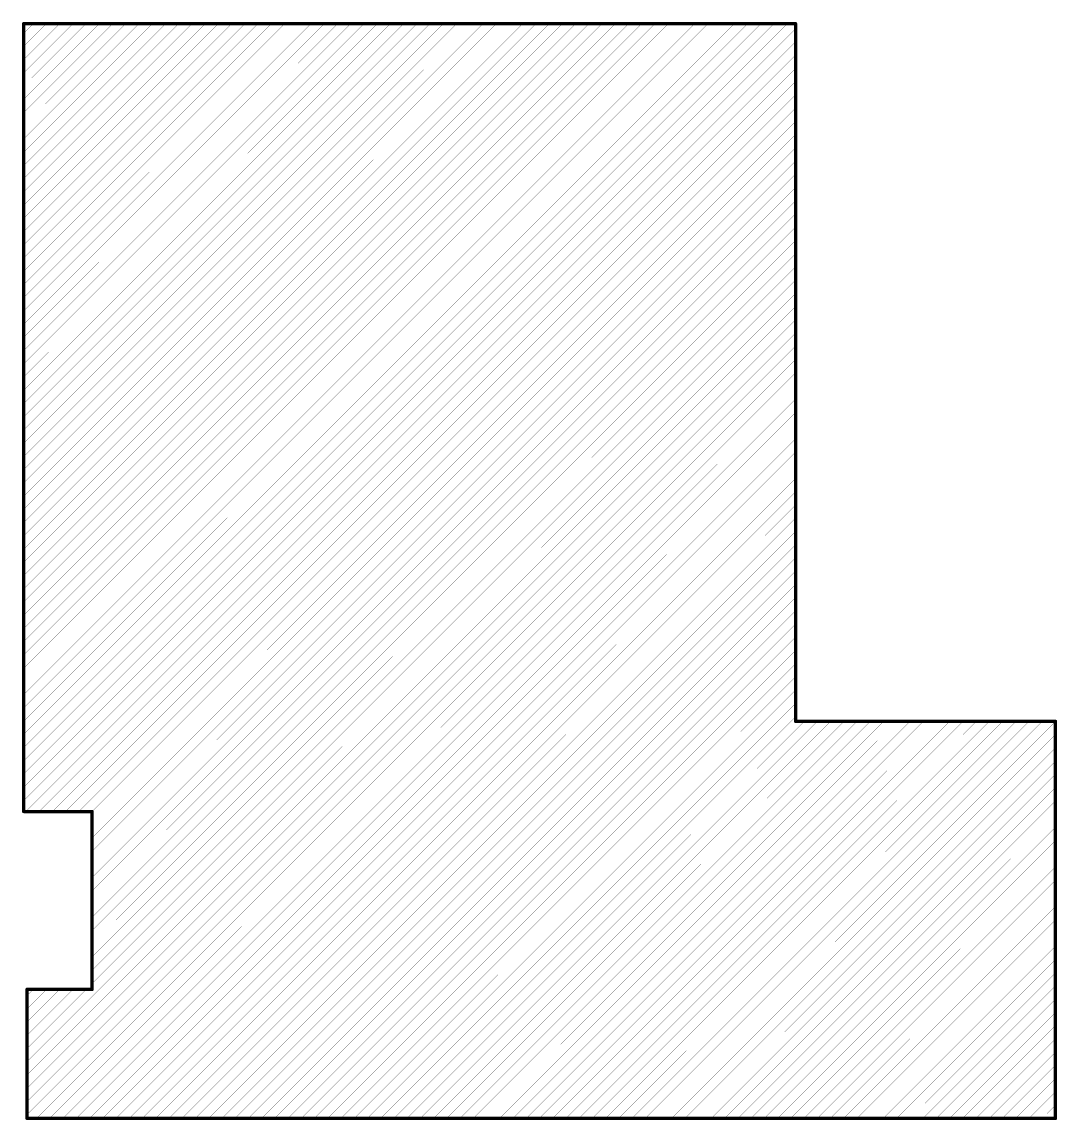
# Model space of a CAD drawing. Header units: inches. Extents: x -21 to 344, y -3 to 240.
# Drawn here: x 110.8 to 230, y 1.3 to 127.8 of the extents above; entities that cross this region are included whole.
import ezdxf

# ---------------------------------------------------------------- set-up
doc = ezdxf.new("R2010")
doc.units = ezdxf.units.IN
doc.layers.add('Top Layer', color=1, linetype='Continuous')

msp = doc.modelspace()

# ---------------------------------------------------------------- linework, layer by layer
at = {"layer": 'Top Layer'}
for points in [[(110.99, 127.6, 0.381, 0.381, 0), (110.99, 36.84, 0.381, 0.381, 0)], [(110.99, 127.6, 0.381, 0.381, 0), (199.9, 127.6, 0.381, 0.381, 0)], [(199.9, 47.23, 0.381, 0.381, 0), (199.9, 127.6, 0.381, 0.381, 0)], [(110.99, 39.62, 0.0254, 0.0254, 0), (198.98, 127.62, 0.0254, 0.0254, 0)], [(110.99, 41.15, 0.0254, 0.0254, 0), (197.46, 127.62, 0.0254, 0.0254, 0)], [(110.99, 42.67, 0.0254, 0.0254, 0), (195.94, 127.62, 0.0254, 0.0254, 0)], [(110.99, 44.19, 0.0254, 0.0254, 0), (194.41, 127.62, 0.0254, 0.0254, 0)], [(110.99, 45.72, 0.0254, 0.0254, 0), (192.89, 127.62, 0.0254, 0.0254, 0)], [(110.99, 47.24, 0.0254, 0.0254, 0), (191.36, 127.62, 0.0254, 0.0254, 0)], [(110.99, 48.77, 0.0254, 0.0254, 0), (189.84, 127.62, 0.0254, 0.0254, 0)], [(110.99, 50.29, 0.0254, 0.0254, 0), (188.32, 127.62, 0.0254, 0.0254, 0)], [(110.99, 51.81, 0.0254, 0.0254, 0), (186.79, 127.62, 0.0254, 0.0254, 0)], [(110.99, 53.34, 0.0254, 0.0254, 0), (185.27, 127.62, 0.0254, 0.0254, 0)], [(110.99, 54.86, 0.0254, 0.0254, 0), (183.74, 127.62, 0.0254, 0.0254, 0)], [(110.99, 56.39, 0.0254, 0.0254, 0), (182.22, 127.62, 0.0254, 0.0254, 0)], [(110.99, 57.91, 0.0254, 0.0254, 0), (180.7, 127.62, 0.0254, 0.0254, 0)], [(110.99, 59.43, 0.0254, 0.0254, 0), (179.17, 127.62, 0.0254, 0.0254, 0)], [(110.99, 60.96, 0.0254, 0.0254, 0), (177.65, 127.62, 0.0254, 0.0254, 0)], [(110.99, 62.48, 0.0254, 0.0254, 0), (176.12, 127.62, 0.0254, 0.0254, 0)], [(110.99, 64.01, 0.0254, 0.0254, 0), (174.6, 127.62, 0.0254, 0.0254, 0)], [(110.99, 65.53, 0.0254, 0.0254, 0), (173.08, 127.62, 0.0254, 0.0254, 0)], [(110.99, 67.05, 0.0254, 0.0254, 0), (171.55, 127.62, 0.0254, 0.0254, 0)], [(110.99, 68.58, 0.0254, 0.0254, 0), (170.03, 127.62, 0.0254, 0.0254, 0)], [(110.99, 70.1, 0.0254, 0.0254, 0), (168.5, 127.62, 0.0254, 0.0254, 0)], [(110.99, 71.63, 0.0254, 0.0254, 0), (166.98, 127.62, 0.0254, 0.0254, 0)], [(110.99, 73.15, 0.0254, 0.0254, 0), (165.46, 127.62, 0.0254, 0.0254, 0)], [(110.99, 74.67, 0.0254, 0.0254, 0), (163.93, 127.62, 0.0254, 0.0254, 0)], [(110.99, 76.2, 0.0254, 0.0254, 0), (162.41, 127.62, 0.0254, 0.0254, 0)], [(110.99, 77.72, 0.0254, 0.0254, 0), (160.88, 127.62, 0.0254, 0.0254, 0)], [(110.99, 79.25, 0.0254, 0.0254, 0), (159.36, 127.62, 0.0254, 0.0254, 0)], [(110.99, 80.77, 0.0254, 0.0254, 0), (157.84, 127.62, 0.0254, 0.0254, 0)], [(110.99, 82.29, 0.0254, 0.0254, 0), (156.31, 127.62, 0.0254, 0.0254, 0)], [(110.99, 83.82, 0.0254, 0.0254, 0), (154.79, 127.62, 0.0254, 0.0254, 0)], [(110.99, 85.34, 0.0254, 0.0254, 0), (153.26, 127.62, 0.0254, 0.0254, 0)], [(110.99, 86.87, 0.0254, 0.0254, 0), (151.74, 127.62, 0.0254, 0.0254, 0)], [(110.99, 88.39, 0.0254, 0.0254, 0), (150.22, 127.62, 0.0254, 0.0254, 0)], [(110.99, 89.91, 0.0254, 0.0254, 0), (148.69, 127.62, 0.0254, 0.0254, 0)], [(110.99, 91.44, 0.0254, 0.0254, 0), (147.17, 127.62, 0.0254, 0.0254, 0)], [(110.99, 92.96, 0.0254, 0.0254, 0), (145.64, 127.62, 0.0254, 0.0254, 0)], [(110.99, 94.49, 0.0254, 0.0254, 0), (144.12, 127.62, 0.0254, 0.0254, 0)], [(110.99, 96.01, 0.0254, 0.0254, 0), (142.6, 127.62, 0.0254, 0.0254, 0)], [(110.99, 97.53, 0.0254, 0.0254, 0), (141.07, 127.62, 0.0254, 0.0254, 0)], [(110.99, 99.06, 0.0254, 0.0254, 0), (139.55, 127.62, 0.0254, 0.0254, 0)], [(110.99, 100.58, 0.0254, 0.0254, 0), (138.02, 127.62, 0.0254, 0.0254, 0)], [(110.99, 102.11, 0.0254, 0.0254, 0), (136.5, 127.62, 0.0254, 0.0254, 0)], [(110.99, 103.63, 0.0254, 0.0254, 0), (134.98, 127.62, 0.0254, 0.0254, 0)], [(110.99, 105.15, 0.0254, 0.0254, 0), (133.45, 127.62, 0.0254, 0.0254, 0)], [(110.99, 106.68, 0.0254, 0.0254, 0), (131.93, 127.62, 0.0254, 0.0254, 0)], [(110.99, 108.2, 0.0254, 0.0254, 0), (130.4, 127.62, 0.0254, 0.0254, 0)], [(110.99, 109.73, 0.0254, 0.0254, 0), (128.88, 127.62, 0.0254, 0.0254, 0)], [(110.99, 111.25, 0.0254, 0.0254, 0), (127.36, 127.62, 0.0254, 0.0254, 0)], [(110.99, 112.77, 0.0254, 0.0254, 0), (125.83, 127.62, 0.0254, 0.0254, 0)], [(110.99, 114.3, 0.0254, 0.0254, 0), (124.31, 127.62, 0.0254, 0.0254, 0)], [(110.99, 115.82, 0.0254, 0.0254, 0), (122.78, 127.62, 0.0254, 0.0254, 0)], [(110.99, 117.35, 0.0254, 0.0254, 0), (121.26, 127.62, 0.0254, 0.0254, 0)], [(110.99, 118.87, 0.0254, 0.0254, 0), (119.74, 127.62, 0.0254, 0.0254, 0)], [(110.99, 120.39, 0.0254, 0.0254, 0), (118.21, 127.62, 0.0254, 0.0254, 0)], [(110.99, 121.92, 0.0254, 0.0254, 0), (116.69, 127.62, 0.0254, 0.0254, 0)], [(110.99, 123.44, 0.0254, 0.0254, 0), (115.16, 127.62, 0.0254, 0.0254, 0)], [(110.99, 124.97, 0.0254, 0.0254, 0), (113.64, 127.62, 0.0254, 0.0254, 0)], [(110.99, 126.49, 0.0254, 0.0254, 0), (112.12, 127.62, 0.0254, 0.0254, 0)], [(110.99, 38.1, 0.0254, 0.0254, 0), (199.9, 127.01, 0.0254, 0.0254, 0)], [(111.23, 36.82, 0.0254, 0.0254, 0), (199.9, 125.49, 0.0254, 0.0254, 0)], [(112.76, 36.82, 0.0254, 0.0254, 0), (199.9, 123.96, 0.0254, 0.0254, 0)], [(114.28, 36.82, 0.0254, 0.0254, 0), (199.9, 122.44, 0.0254, 0.0254, 0)], [(115.8, 36.82, 0.0254, 0.0254, 0), (199.9, 120.92, 0.0254, 0.0254, 0)], [(117.33, 36.82, 0.0254, 0.0254, 0), (199.9, 119.39, 0.0254, 0.0254, 0)], [(118.85, 36.82, 0.0254, 0.0254, 0), (199.9, 117.87, 0.0254, 0.0254, 0)], [(118.88, 35.32, 0.0254, 0.0254, 0), (199.9, 116.34, 0.0254, 0.0254, 0)], [(118.88, 33.8, 0.0254, 0.0254, 0), (199.9, 114.82, 0.0254, 0.0254, 0)], [(118.88, 32.27, 0.0254, 0.0254, 0), (199.9, 113.3, 0.0254, 0.0254, 0)], [(118.88, 30.75, 0.0254, 0.0254, 0), (199.9, 111.77, 0.0254, 0.0254, 0)], [(118.88, 29.23, 0.0254, 0.0254, 0), (199.9, 110.25, 0.0254, 0.0254, 0)], [(118.88, 27.7, 0.0254, 0.0254, 0), (199.9, 108.72, 0.0254, 0.0254, 0)], [(118.88, 26.18, 0.0254, 0.0254, 0), (199.9, 107.2, 0.0254, 0.0254, 0)], [(118.88, 24.65, 0.0254, 0.0254, 0), (199.9, 105.68, 0.0254, 0.0254, 0)], [(118.88, 23.13, 0.0254, 0.0254, 0), (199.9, 104.15, 0.0254, 0.0254, 0)], [(118.88, 21.61, 0.0254, 0.0254, 0), (199.9, 102.63, 0.0254, 0.0254, 0)], [(118.88, 20.08, 0.0254, 0.0254, 0), (199.9, 101.1, 0.0254, 0.0254, 0)], [(118.88, 18.56, 0.0254, 0.0254, 0), (199.9, 99.58, 0.0254, 0.0254, 0)], [(118.88, 17.03, 0.0254, 0.0254, 0), (199.9, 98.06, 0.0254, 0.0254, 0)], [(111.39, 8.02, 0.0254, 0.0254, 0), (199.9, 96.53, 0.0254, 0.0254, 0)], [(111.39, 6.49, 0.0254, 0.0254, 0), (199.9, 95.01, 0.0254, 0.0254, 0)], [(111.39, 4.97, 0.0254, 0.0254, 0), (199.9, 93.48, 0.0254, 0.0254, 0)], [(111.39, 3.44, 0.0254, 0.0254, 0), (199.9, 91.96, 0.0254, 0.0254, 0)], [(111.39, 1.92, 0.0254, 0.0254, 0), (199.9, 90.44, 0.0254, 0.0254, 0)], [(112.47, 1.48, 0.0254, 0.0254, 0), (199.9, 88.91, 0.0254, 0.0254, 0)], [(113.99, 1.48, 0.0254, 0.0254, 0), (199.9, 87.39, 0.0254, 0.0254, 0)], [(115.52, 1.48, 0.0254, 0.0254, 0), (199.9, 85.86, 0.0254, 0.0254, 0)], [(117.04, 1.48, 0.0254, 0.0254, 0), (199.9, 84.34, 0.0254, 0.0254, 0)], [(118.57, 1.48, 0.0254, 0.0254, 0), (199.9, 82.82, 0.0254, 0.0254, 0)], [(120.09, 1.48, 0.0254, 0.0254, 0), (199.9, 81.29, 0.0254, 0.0254, 0)], [(121.61, 1.48, 0.0254, 0.0254, 0), (199.9, 79.77, 0.0254, 0.0254, 0)], [(123.14, 1.48, 0.0254, 0.0254, 0), (199.9, 78.24, 0.0254, 0.0254, 0)], [(124.66, 1.48, 0.0254, 0.0254, 0), (199.9, 76.72, 0.0254, 0.0254, 0)], [(126.19, 1.48, 0.0254, 0.0254, 0), (199.9, 75.2, 0.0254, 0.0254, 0)], [(127.71, 1.48, 0.0254, 0.0254, 0), (199.9, 73.67, 0.0254, 0.0254, 0)], [(129.23, 1.48, 0.0254, 0.0254, 0), (199.9, 72.15, 0.0254, 0.0254, 0)], [(130.76, 1.48, 0.0254, 0.0254, 0), (199.9, 70.62, 0.0254, 0.0254, 0)], [(132.28, 1.48, 0.0254, 0.0254, 0), (199.9, 69.1, 0.0254, 0.0254, 0)], [(133.81, 1.48, 0.0254, 0.0254, 0), (199.9, 67.58, 0.0254, 0.0254, 0)], [(135.33, 1.48, 0.0254, 0.0254, 0), (199.9, 66.05, 0.0254, 0.0254, 0)], [(136.85, 1.48, 0.0254, 0.0254, 0), (199.9, 64.53, 0.0254, 0.0254, 0)], [(138.38, 1.48, 0.0254, 0.0254, 0), (199.9, 63, 0.0254, 0.0254, 0)], [(139.9, 1.48, 0.0254, 0.0254, 0), (199.9, 61.48, 0.0254, 0.0254, 0)], [(141.43, 1.48, 0.0254, 0.0254, 0), (199.9, 59.96, 0.0254, 0.0254, 0)], [(142.95, 1.48, 0.0254, 0.0254, 0), (199.9, 58.43, 0.0254, 0.0254, 0)], [(144.47, 1.48, 0.0254, 0.0254, 0), (199.9, 56.91, 0.0254, 0.0254, 0)], [(146, 1.48, 0.0254, 0.0254, 0), (199.9, 55.38, 0.0254, 0.0254, 0)], [(147.52, 1.48, 0.0254, 0.0254, 0), (199.9, 53.86, 0.0254, 0.0254, 0)], [(149.05, 1.48, 0.0254, 0.0254, 0), (199.9, 52.34, 0.0254, 0.0254, 0)], [(150.57, 1.48, 0.0254, 0.0254, 0), (199.9, 50.81, 0.0254, 0.0254, 0)], [(152.09, 1.48, 0.0254, 0.0254, 0), (199.9, 49.29, 0.0254, 0.0254, 0)], [(153.62, 1.48, 0.0254, 0.0254, 0), (199.9, 47.76, 0.0254, 0.0254, 0)], [(155.14, 1.48, 0.0254, 0.0254, 0), (200.91, 47.24, 0.0254, 0.0254, 0)], [(156.67, 1.48, 0.0254, 0.0254, 0), (202.43, 47.24, 0.0254, 0.0254, 0)], [(158.19, 1.48, 0.0254, 0.0254, 0), (203.96, 47.24, 0.0254, 0.0254, 0)], [(159.71, 1.48, 0.0254, 0.0254, 0), (205.48, 47.24, 0.0254, 0.0254, 0)], [(161.24, 1.48, 0.0254, 0.0254, 0), (207.01, 47.24, 0.0254, 0.0254, 0)], [(162.76, 1.48, 0.0254, 0.0254, 0), (208.53, 47.24, 0.0254, 0.0254, 0)], [(164.29, 1.48, 0.0254, 0.0254, 0), (210.05, 47.24, 0.0254, 0.0254, 0)], [(165.81, 1.48, 0.0254, 0.0254, 0), (211.58, 47.24, 0.0254, 0.0254, 0)], [(167.33, 1.48, 0.0254, 0.0254, 0), (213.1, 47.24, 0.0254, 0.0254, 0)], [(168.86, 1.48, 0.0254, 0.0254, 0), (214.63, 47.24, 0.0254, 0.0254, 0)], [(170.38, 1.48, 0.0254, 0.0254, 0), (216.15, 47.24, 0.0254, 0.0254, 0)], [(171.91, 1.48, 0.0254, 0.0254, 0), (217.67, 47.24, 0.0254, 0.0254, 0)], [(173.43, 1.48, 0.0254, 0.0254, 0), (219.2, 47.24, 0.0254, 0.0254, 0)], [(174.95, 1.48, 0.0254, 0.0254, 0), (220.72, 47.24, 0.0254, 0.0254, 0)], [(176.48, 1.48, 0.0254, 0.0254, 0), (222.25, 47.24, 0.0254, 0.0254, 0)], [(178, 1.48, 0.0254, 0.0254, 0), (223.77, 47.24, 0.0254, 0.0254, 0)], [(179.53, 1.48, 0.0254, 0.0254, 0), (225.29, 47.24, 0.0254, 0.0254, 0)], [(181.05, 1.48, 0.0254, 0.0254, 0), (226.82, 47.24, 0.0254, 0.0254, 0)], [(182.57, 1.48, 0.0254, 0.0254, 0), (228.34, 47.24, 0.0254, 0.0254, 0)], [(184.1, 1.48, 0.0254, 0.0254, 0), (229.83, 47.21, 0.0254, 0.0254, 0)], [(199.9, 47.23, 0.381, 0.381, 0), (229.83, 47.23, 0.381, 0.381, 0)], [(229.83, 1.49, 0.381, 0.381, 0), (229.83, 47.23, 0.381, 0.381, 0)], [(185.62, 1.48, 0.0254, 0.0254, 0), (229.83, 45.69, 0.0254, 0.0254, 0)], [(187.15, 1.48, 0.0254, 0.0254, 0), (229.83, 44.16, 0.0254, 0.0254, 0)], [(188.67, 1.48, 0.0254, 0.0254, 0), (229.83, 42.64, 0.0254, 0.0254, 0)], [(190.19, 1.48, 0.0254, 0.0254, 0), (229.83, 41.11, 0.0254, 0.0254, 0)], [(191.72, 1.48, 0.0254, 0.0254, 0), (229.83, 39.59, 0.0254, 0.0254, 0)], [(193.24, 1.48, 0.0254, 0.0254, 0), (229.83, 38.07, 0.0254, 0.0254, 0)], [(110.99, 36.84, 0.381, 0.381, 0), (118.88, 36.84, 0.381, 0.381, 0)], [(118.88, 16.35, 0.381, 0.381, 0), (118.88, 36.84, 0.381, 0.381, 0)], [(194.77, 1.48, 0.0254, 0.0254, 0), (229.83, 36.54, 0.0254, 0.0254, 0)], [(196.29, 1.48, 0.0254, 0.0254, 0), (229.83, 35.02, 0.0254, 0.0254, 0)], [(197.81, 1.48, 0.0254, 0.0254, 0), (229.83, 33.49, 0.0254, 0.0254, 0)], [(199.34, 1.48, 0.0254, 0.0254, 0), (229.83, 31.97, 0.0254, 0.0254, 0)], [(200.86, 1.48, 0.0254, 0.0254, 0), (229.83, 30.45, 0.0254, 0.0254, 0)], [(202.39, 1.48, 0.0254, 0.0254, 0), (229.83, 28.92, 0.0254, 0.0254, 0)], [(203.91, 1.48, 0.0254, 0.0254, 0), (229.83, 27.4, 0.0254, 0.0254, 0)], [(205.43, 1.48, 0.0254, 0.0254, 0), (229.83, 25.87, 0.0254, 0.0254, 0)], [(206.96, 1.48, 0.0254, 0.0254, 0), (229.83, 24.35, 0.0254, 0.0254, 0)], [(208.48, 1.48, 0.0254, 0.0254, 0), (229.83, 22.83, 0.0254, 0.0254, 0)], [(210.01, 1.48, 0.0254, 0.0254, 0), (229.83, 21.3, 0.0254, 0.0254, 0)], [(211.53, 1.48, 0.0254, 0.0254, 0), (229.83, 19.78, 0.0254, 0.0254, 0)], [(213.05, 1.48, 0.0254, 0.0254, 0), (229.83, 18.25, 0.0254, 0.0254, 0)], [(111.39, 1.49, 0.381, 0.381, 0), (111.39, 16.35, 0.381, 0.381, 0)], [(111.39, 16.35, 0.381, 0.381, 0), (118.88, 16.35, 0.381, 0.381, 0)], [(214.58, 1.48, 0.0254, 0.0254, 0), (229.83, 16.73, 0.0254, 0.0254, 0)], [(111.39, 9.54, 0.0254, 0.0254, 0), (118.22, 16.37, 0.0254, 0.0254, 0)], [(111.39, 11.06, 0.0254, 0.0254, 0), (116.69, 16.37, 0.0254, 0.0254, 0)], [(111.39, 12.59, 0.0254, 0.0254, 0), (115.17, 16.37, 0.0254, 0.0254, 0)], [(111.39, 14.11, 0.0254, 0.0254, 0), (113.64, 16.37, 0.0254, 0.0254, 0)], [(111.39, 15.64, 0.0254, 0.0254, 0), (112.12, 16.37, 0.0254, 0.0254, 0)], [(216.1, 1.48, 0.0254, 0.0254, 0), (229.83, 15.21, 0.0254, 0.0254, 0)], [(217.63, 1.48, 0.0254, 0.0254, 0), (229.83, 13.68, 0.0254, 0.0254, 0)], [(219.15, 1.48, 0.0254, 0.0254, 0), (229.83, 12.16, 0.0254, 0.0254, 0)], [(220.67, 1.48, 0.0254, 0.0254, 0), (229.83, 10.63, 0.0254, 0.0254, 0)], [(222.2, 1.48, 0.0254, 0.0254, 0), (229.83, 9.11, 0.0254, 0.0254, 0)], [(223.72, 1.48, 0.0254, 0.0254, 0), (229.83, 7.59, 0.0254, 0.0254, 0)], [(225.25, 1.48, 0.0254, 0.0254, 0), (229.83, 6.06, 0.0254, 0.0254, 0)], [(226.77, 1.48, 0.0254, 0.0254, 0), (229.83, 4.54, 0.0254, 0.0254, 0)], [(228.29, 1.48, 0.0254, 0.0254, 0), (229.83, 3.01, 0.0254, 0.0254, 0)], [(111.39, 1.49, 0.381, 0.381, 0), (229.83, 1.49, 0.381, 0.381, 0)]]:
    msp.add_lwpolyline(points, format="xyseb", dxfattribs=at)
for points in [[(110.9, 127.6, 0.191, 0.191, 1), (111.09, 127.6, 0.191, 0.191, 1)], [(110.9, 127.6, 0.191, 0.191, 1), (111.09, 127.6, 0.191, 0.191, 1)], [(199.81, 127.6, 0.191, 0.191, 1), (200, 127.6, 0.191, 0.191, 1)], [(199.81, 127.6, 0.191, 0.191, 1), (200, 127.6, 0.191, 0.191, 1)], [(110.98, 126.49, 0.0127, 0.0127, 1), (111, 126.49, 0.0127, 0.0127, 1)], [(112.11, 127.62, 0.0127, 0.0127, 1), (112.12, 127.62, 0.0127, 0.0127, 1)], [(113.63, 127.62, 0.0127, 0.0127, 1), (113.65, 127.62, 0.0127, 0.0127, 1)], [(115.16, 127.62, 0.0127, 0.0127, 1), (115.17, 127.62, 0.0127, 0.0127, 1)], [(116.68, 127.62, 0.0127, 0.0127, 1), (116.69, 127.62, 0.0127, 0.0127, 1)], [(118.21, 127.62, 0.0127, 0.0127, 1), (118.22, 127.62, 0.0127, 0.0127, 1)], [(119.73, 127.62, 0.0127, 0.0127, 1), (119.74, 127.62, 0.0127, 0.0127, 1)], [(121.25, 127.62, 0.0127, 0.0127, 1), (121.27, 127.62, 0.0127, 0.0127, 1)], [(122.78, 127.62, 0.0127, 0.0127, 1), (122.79, 127.62, 0.0127, 0.0127, 1)], [(124.3, 127.62, 0.0127, 0.0127, 1), (124.31, 127.62, 0.0127, 0.0127, 1)], [(125.83, 127.62, 0.0127, 0.0127, 1), (125.84, 127.62, 0.0127, 0.0127, 1)], [(127.35, 127.62, 0.0127, 0.0127, 1), (127.36, 127.62, 0.0127, 0.0127, 1)], [(128.87, 127.62, 0.0127, 0.0127, 1), (128.89, 127.62, 0.0127, 0.0127, 1)], [(130.4, 127.62, 0.0127, 0.0127, 1), (130.41, 127.62, 0.0127, 0.0127, 1)], [(131.92, 127.62, 0.0127, 0.0127, 1), (131.93, 127.62, 0.0127, 0.0127, 1)], [(133.45, 127.62, 0.0127, 0.0127, 1), (133.46, 127.62, 0.0127, 0.0127, 1)], [(134.97, 127.62, 0.0127, 0.0127, 1), (134.98, 127.62, 0.0127, 0.0127, 1)], [(136.49, 127.62, 0.0127, 0.0127, 1), (136.51, 127.62, 0.0127, 0.0127, 1)], [(138.02, 127.62, 0.0127, 0.0127, 1), (138.03, 127.62, 0.0127, 0.0127, 1)], [(139.54, 127.62, 0.0127, 0.0127, 1), (139.55, 127.62, 0.0127, 0.0127, 1)], [(141.07, 127.62, 0.0127, 0.0127, 1), (141.08, 127.62, 0.0127, 0.0127, 1)], [(142.59, 127.62, 0.0127, 0.0127, 1), (142.6, 127.62, 0.0127, 0.0127, 1)], [(144.11, 127.62, 0.0127, 0.0127, 1), (144.13, 127.62, 0.0127, 0.0127, 1)], [(145.64, 127.62, 0.0127, 0.0127, 1), (145.65, 127.62, 0.0127, 0.0127, 1)], [(147.16, 127.62, 0.0127, 0.0127, 1), (147.17, 127.62, 0.0127, 0.0127, 1)], [(148.69, 127.62, 0.0127, 0.0127, 1), (148.7, 127.62, 0.0127, 0.0127, 1)], [(150.21, 127.62, 0.0127, 0.0127, 1), (150.22, 127.62, 0.0127, 0.0127, 1)], [(151.73, 127.62, 0.0127, 0.0127, 1), (151.75, 127.62, 0.0127, 0.0127, 1)], [(153.26, 127.62, 0.0127, 0.0127, 1), (153.27, 127.62, 0.0127, 0.0127, 1)], [(154.78, 127.62, 0.0127, 0.0127, 1), (154.79, 127.62, 0.0127, 0.0127, 1)], [(156.31, 127.62, 0.0127, 0.0127, 1), (156.32, 127.62, 0.0127, 0.0127, 1)], [(157.83, 127.62, 0.0127, 0.0127, 1), (157.84, 127.62, 0.0127, 0.0127, 1)], [(159.35, 127.62, 0.0127, 0.0127, 1), (159.37, 127.62, 0.0127, 0.0127, 1)], [(160.88, 127.62, 0.0127, 0.0127, 1), (160.89, 127.62, 0.0127, 0.0127, 1)], [(162.4, 127.62, 0.0127, 0.0127, 1), (162.41, 127.62, 0.0127, 0.0127, 1)], [(163.93, 127.62, 0.0127, 0.0127, 1), (163.94, 127.62, 0.0127, 0.0127, 1)], [(165.45, 127.62, 0.0127, 0.0127, 1), (165.46, 127.62, 0.0127, 0.0127, 1)], [(166.97, 127.62, 0.0127, 0.0127, 1), (166.99, 127.62, 0.0127, 0.0127, 1)], [(168.5, 127.62, 0.0127, 0.0127, 1), (168.51, 127.62, 0.0127, 0.0127, 1)], [(170.02, 127.62, 0.0127, 0.0127, 1), (170.03, 127.62, 0.0127, 0.0127, 1)], [(171.55, 127.62, 0.0127, 0.0127, 1), (171.56, 127.62, 0.0127, 0.0127, 1)], [(173.07, 127.62, 0.0127, 0.0127, 1), (173.08, 127.62, 0.0127, 0.0127, 1)], [(174.59, 127.62, 0.0127, 0.0127, 1), (174.61, 127.62, 0.0127, 0.0127, 1)], [(176.12, 127.62, 0.0127, 0.0127, 1), (176.13, 127.62, 0.0127, 0.0127, 1)], [(177.64, 127.62, 0.0127, 0.0127, 1), (177.65, 127.62, 0.0127, 0.0127, 1)], [(179.17, 127.62, 0.0127, 0.0127, 1), (179.18, 127.62, 0.0127, 0.0127, 1)], [(180.69, 127.62, 0.0127, 0.0127, 1), (180.7, 127.62, 0.0127, 0.0127, 1)], [(182.21, 127.62, 0.0127, 0.0127, 1), (182.23, 127.62, 0.0127, 0.0127, 1)], [(183.74, 127.62, 0.0127, 0.0127, 1), (183.75, 127.62, 0.0127, 0.0127, 1)], [(185.26, 127.62, 0.0127, 0.0127, 1), (185.27, 127.62, 0.0127, 0.0127, 1)], [(186.79, 127.62, 0.0127, 0.0127, 1), (186.8, 127.62, 0.0127, 0.0127, 1)], [(188.31, 127.62, 0.0127, 0.0127, 1), (188.32, 127.62, 0.0127, 0.0127, 1)], [(189.83, 127.62, 0.0127, 0.0127, 1), (189.85, 127.62, 0.0127, 0.0127, 1)], [(191.36, 127.62, 0.0127, 0.0127, 1), (191.37, 127.62, 0.0127, 0.0127, 1)], [(192.88, 127.62, 0.0127, 0.0127, 1), (192.89, 127.62, 0.0127, 0.0127, 1)], [(194.41, 127.62, 0.0127, 0.0127, 1), (194.42, 127.62, 0.0127, 0.0127, 1)], [(195.93, 127.62, 0.0127, 0.0127, 1), (195.94, 127.62, 0.0127, 0.0127, 1)], [(197.45, 127.62, 0.0127, 0.0127, 1), (197.47, 127.62, 0.0127, 0.0127, 1)], [(198.98, 127.62, 0.0127, 0.0127, 1), (198.99, 127.62, 0.0127, 0.0127, 1)], [(199.9, 127.01, 0.0127, 0.0127, 1), (199.91, 127.01, 0.0127, 0.0127, 1)], [(199.9, 125.49, 0.0127, 0.0127, 1), (199.91, 125.49, 0.0127, 0.0127, 1)], [(110.98, 124.97, 0.0127, 0.0127, 1), (111, 124.97, 0.0127, 0.0127, 1)], [(199.9, 123.96, 0.0127, 0.0127, 1), (199.91, 123.96, 0.0127, 0.0127, 1)], [(110.98, 123.44, 0.0127, 0.0127, 1), (111, 123.44, 0.0127, 0.0127, 1)], [(110.98, 121.92, 0.0127, 0.0127, 1), (111, 121.92, 0.0127, 0.0127, 1)], [(199.9, 122.44, 0.0127, 0.0127, 1), (199.91, 122.44, 0.0127, 0.0127, 1)], [(110.98, 120.39, 0.0127, 0.0127, 1), (111, 120.39, 0.0127, 0.0127, 1)], [(199.9, 120.92, 0.0127, 0.0127, 1), (199.91, 120.92, 0.0127, 0.0127, 1)], [(199.9, 119.39, 0.0127, 0.0127, 1), (199.91, 119.39, 0.0127, 0.0127, 1)], [(110.98, 118.87, 0.0127, 0.0127, 1), (111, 118.87, 0.0127, 0.0127, 1)], [(199.9, 117.87, 0.0127, 0.0127, 1), (199.91, 117.87, 0.0127, 0.0127, 1)], [(110.98, 117.35, 0.0127, 0.0127, 1), (111, 117.35, 0.0127, 0.0127, 1)], [(110.98, 115.82, 0.0127, 0.0127, 1), (111, 115.82, 0.0127, 0.0127, 1)], [(199.9, 116.34, 0.0127, 0.0127, 1), (199.91, 116.34, 0.0127, 0.0127, 1)], [(110.98, 114.3, 0.0127, 0.0127, 1), (111, 114.3, 0.0127, 0.0127, 1)], [(199.9, 114.82, 0.0127, 0.0127, 1), (199.91, 114.82, 0.0127, 0.0127, 1)], [(110.98, 112.77, 0.0127, 0.0127, 1), (111, 112.77, 0.0127, 0.0127, 1)], [(199.9, 113.3, 0.0127, 0.0127, 1), (199.91, 113.3, 0.0127, 0.0127, 1)], [(199.9, 111.77, 0.0127, 0.0127, 1), (199.91, 111.77, 0.0127, 0.0127, 1)], [(110.98, 111.25, 0.0127, 0.0127, 1), (111, 111.25, 0.0127, 0.0127, 1)], [(199.9, 110.25, 0.0127, 0.0127, 1), (199.91, 110.25, 0.0127, 0.0127, 1)], [(110.98, 109.73, 0.0127, 0.0127, 1), (111, 109.73, 0.0127, 0.0127, 1)], [(110.98, 108.2, 0.0127, 0.0127, 1), (111, 108.2, 0.0127, 0.0127, 1)], [(199.9, 108.72, 0.0127, 0.0127, 1), (199.91, 108.72, 0.0127, 0.0127, 1)], [(110.98, 106.68, 0.0127, 0.0127, 1), (111, 106.68, 0.0127, 0.0127, 1)], [(199.9, 107.2, 0.0127, 0.0127, 1), (199.91, 107.2, 0.0127, 0.0127, 1)], [(110.98, 105.15, 0.0127, 0.0127, 1), (111, 105.15, 0.0127, 0.0127, 1)], [(199.9, 105.68, 0.0127, 0.0127, 1), (199.91, 105.68, 0.0127, 0.0127, 1)], [(199.9, 104.15, 0.0127, 0.0127, 1), (199.91, 104.15, 0.0127, 0.0127, 1)], [(110.98, 103.63, 0.0127, 0.0127, 1), (111, 103.63, 0.0127, 0.0127, 1)], [(199.9, 102.63, 0.0127, 0.0127, 1), (199.91, 102.63, 0.0127, 0.0127, 1)], [(110.98, 102.11, 0.0127, 0.0127, 1), (111, 102.11, 0.0127, 0.0127, 1)], [(110.98, 100.58, 0.0127, 0.0127, 1), (111, 100.58, 0.0127, 0.0127, 1)], [(199.9, 101.1, 0.0127, 0.0127, 1), (199.91, 101.1, 0.0127, 0.0127, 1)], [(110.98, 99.06, 0.0127, 0.0127, 1), (111, 99.06, 0.0127, 0.0127, 1)], [(199.9, 99.58, 0.0127, 0.0127, 1), (199.91, 99.58, 0.0127, 0.0127, 1)], [(110.98, 97.53, 0.0127, 0.0127, 1), (111, 97.53, 0.0127, 0.0127, 1)], [(199.9, 98.06, 0.0127, 0.0127, 1), (199.91, 98.06, 0.0127, 0.0127, 1)], [(199.9, 96.53, 0.0127, 0.0127, 1), (199.91, 96.53, 0.0127, 0.0127, 1)], [(110.98, 96.01, 0.0127, 0.0127, 1), (111, 96.01, 0.0127, 0.0127, 1)], [(199.9, 95.01, 0.0127, 0.0127, 1), (199.91, 95.01, 0.0127, 0.0127, 1)], [(110.98, 94.49, 0.0127, 0.0127, 1), (111, 94.49, 0.0127, 0.0127, 1)], [(110.98, 92.96, 0.0127, 0.0127, 1), (111, 92.96, 0.0127, 0.0127, 1)], [(199.9, 93.48, 0.0127, 0.0127, 1), (199.91, 93.48, 0.0127, 0.0127, 1)], [(110.98, 91.44, 0.0127, 0.0127, 1), (111, 91.44, 0.0127, 0.0127, 1)], [(199.9, 91.96, 0.0127, 0.0127, 1), (199.91, 91.96, 0.0127, 0.0127, 1)], [(110.98, 89.91, 0.0127, 0.0127, 1), (111, 89.91, 0.0127, 0.0127, 1)], [(199.9, 90.44, 0.0127, 0.0127, 1), (199.91, 90.44, 0.0127, 0.0127, 1)], [(199.9, 88.91, 0.0127, 0.0127, 1), (199.91, 88.91, 0.0127, 0.0127, 1)], [(110.98, 88.39, 0.0127, 0.0127, 1), (111, 88.39, 0.0127, 0.0127, 1)], [(199.9, 87.39, 0.0127, 0.0127, 1), (199.91, 87.39, 0.0127, 0.0127, 1)], [(110.98, 86.87, 0.0127, 0.0127, 1), (111, 86.87, 0.0127, 0.0127, 1)], [(110.98, 85.34, 0.0127, 0.0127, 1), (111, 85.34, 0.0127, 0.0127, 1)], [(199.9, 85.86, 0.0127, 0.0127, 1), (199.91, 85.86, 0.0127, 0.0127, 1)], [(110.98, 83.82, 0.0127, 0.0127, 1), (111, 83.82, 0.0127, 0.0127, 1)], [(199.9, 84.34, 0.0127, 0.0127, 1), (199.91, 84.34, 0.0127, 0.0127, 1)], [(110.98, 82.29, 0.0127, 0.0127, 1), (111, 82.29, 0.0127, 0.0127, 1)], [(199.9, 82.82, 0.0127, 0.0127, 1), (199.91, 82.82, 0.0127, 0.0127, 1)], [(199.9, 81.29, 0.0127, 0.0127, 1), (199.91, 81.29, 0.0127, 0.0127, 1)], [(110.98, 80.77, 0.0127, 0.0127, 1), (111, 80.77, 0.0127, 0.0127, 1)], [(199.9, 79.77, 0.0127, 0.0127, 1), (199.91, 79.77, 0.0127, 0.0127, 1)], [(110.98, 79.25, 0.0127, 0.0127, 1), (111, 79.25, 0.0127, 0.0127, 1)], [(110.98, 77.72, 0.0127, 0.0127, 1), (111, 77.72, 0.0127, 0.0127, 1)], [(199.9, 78.24, 0.0127, 0.0127, 1), (199.91, 78.24, 0.0127, 0.0127, 1)], [(110.98, 76.2, 0.0127, 0.0127, 1), (111, 76.2, 0.0127, 0.0127, 1)], [(199.9, 76.72, 0.0127, 0.0127, 1), (199.91, 76.72, 0.0127, 0.0127, 1)], [(110.98, 74.67, 0.0127, 0.0127, 1), (111, 74.67, 0.0127, 0.0127, 1)], [(199.9, 75.2, 0.0127, 0.0127, 1), (199.91, 75.2, 0.0127, 0.0127, 1)], [(199.9, 73.67, 0.0127, 0.0127, 1), (199.91, 73.67, 0.0127, 0.0127, 1)], [(110.98, 73.15, 0.0127, 0.0127, 1), (111, 73.15, 0.0127, 0.0127, 1)], [(199.9, 72.15, 0.0127, 0.0127, 1), (199.91, 72.15, 0.0127, 0.0127, 1)], [(110.98, 71.63, 0.0127, 0.0127, 1), (111, 71.63, 0.0127, 0.0127, 1)], [(110.98, 70.1, 0.0127, 0.0127, 1), (111, 70.1, 0.0127, 0.0127, 1)], [(199.9, 70.62, 0.0127, 0.0127, 1), (199.91, 70.62, 0.0127, 0.0127, 1)], [(110.98, 68.58, 0.0127, 0.0127, 1), (111, 68.58, 0.0127, 0.0127, 1)], [(199.9, 69.1, 0.0127, 0.0127, 1), (199.91, 69.1, 0.0127, 0.0127, 1)], [(110.98, 67.05, 0.0127, 0.0127, 1), (111, 67.05, 0.0127, 0.0127, 1)], [(199.9, 67.58, 0.0127, 0.0127, 1), (199.91, 67.58, 0.0127, 0.0127, 1)], [(199.9, 66.05, 0.0127, 0.0127, 1), (199.91, 66.05, 0.0127, 0.0127, 1)], [(110.98, 65.53, 0.0127, 0.0127, 1), (111, 65.53, 0.0127, 0.0127, 1)], [(199.9, 64.53, 0.0127, 0.0127, 1), (199.91, 64.53, 0.0127, 0.0127, 1)], [(110.98, 64.01, 0.0127, 0.0127, 1), (111, 64.01, 0.0127, 0.0127, 1)], [(110.98, 62.48, 0.0127, 0.0127, 1), (111, 62.48, 0.0127, 0.0127, 1)], [(199.9, 63, 0.0127, 0.0127, 1), (199.91, 63, 0.0127, 0.0127, 1)], [(110.98, 60.96, 0.0127, 0.0127, 1), (111, 60.96, 0.0127, 0.0127, 1)], [(199.9, 61.48, 0.0127, 0.0127, 1), (199.91, 61.48, 0.0127, 0.0127, 1)], [(199.9, 59.96, 0.0127, 0.0127, 1), (199.91, 59.96, 0.0127, 0.0127, 1)], [(110.98, 59.43, 0.0127, 0.0127, 1), (111, 59.43, 0.0127, 0.0127, 1)], [(199.9, 58.43, 0.0127, 0.0127, 1), (199.91, 58.43, 0.0127, 0.0127, 1)], [(110.98, 57.91, 0.0127, 0.0127, 1), (111, 57.91, 0.0127, 0.0127, 1)], [(110.98, 56.39, 0.0127, 0.0127, 1), (111, 56.39, 0.0127, 0.0127, 1)], [(199.9, 56.91, 0.0127, 0.0127, 1), (199.91, 56.91, 0.0127, 0.0127, 1)], [(110.98, 54.86, 0.0127, 0.0127, 1), (111, 54.86, 0.0127, 0.0127, 1)], [(199.9, 55.38, 0.0127, 0.0127, 1), (199.91, 55.38, 0.0127, 0.0127, 1)], [(110.98, 53.34, 0.0127, 0.0127, 1), (111, 53.34, 0.0127, 0.0127, 1)], [(199.9, 53.86, 0.0127, 0.0127, 1), (199.91, 53.86, 0.0127, 0.0127, 1)], [(199.9, 52.34, 0.0127, 0.0127, 1), (199.91, 52.34, 0.0127, 0.0127, 1)], [(110.98, 51.81, 0.0127, 0.0127, 1), (111, 51.81, 0.0127, 0.0127, 1)], [(199.9, 50.81, 0.0127, 0.0127, 1), (199.91, 50.81, 0.0127, 0.0127, 1)], [(110.98, 50.29, 0.0127, 0.0127, 1), (111, 50.29, 0.0127, 0.0127, 1)], [(110.98, 48.77, 0.0127, 0.0127, 1), (111, 48.77, 0.0127, 0.0127, 1)], [(199.9, 49.29, 0.0127, 0.0127, 1), (199.91, 49.29, 0.0127, 0.0127, 1)], [(110.98, 47.24, 0.0127, 0.0127, 1), (111, 47.24, 0.0127, 0.0127, 1)], [(199.81, 47.23, 0.191, 0.191, 1), (200, 47.23, 0.191, 0.191, 1)], [(199.81, 47.23, 0.191, 0.191, 1), (200, 47.23, 0.191, 0.191, 1)], [(199.9, 47.76, 0.0127, 0.0127, 1), (199.91, 47.76, 0.0127, 0.0127, 1)], [(200.9, 47.24, 0.0127, 0.0127, 1), (200.92, 47.24, 0.0127, 0.0127, 1)], [(202.43, 47.24, 0.0127, 0.0127, 1), (202.44, 47.24, 0.0127, 0.0127, 1)], [(203.95, 47.24, 0.0127, 0.0127, 1), (203.96, 47.24, 0.0127, 0.0127, 1)], [(205.48, 47.24, 0.0127, 0.0127, 1), (205.49, 47.24, 0.0127, 0.0127, 1)], [(207, 47.24, 0.0127, 0.0127, 1), (207.01, 47.24, 0.0127, 0.0127, 1)], [(208.52, 47.24, 0.0127, 0.0127, 1), (208.54, 47.24, 0.0127, 0.0127, 1)], [(210.05, 47.24, 0.0127, 0.0127, 1), (210.06, 47.24, 0.0127, 0.0127, 1)], [(211.57, 47.24, 0.0127, 0.0127, 1), (211.58, 47.24, 0.0127, 0.0127, 1)], [(213.1, 47.24, 0.0127, 0.0127, 1), (213.11, 47.24, 0.0127, 0.0127, 1)], [(214.62, 47.24, 0.0127, 0.0127, 1), (214.63, 47.24, 0.0127, 0.0127, 1)], [(216.14, 47.24, 0.0127, 0.0127, 1), (216.16, 47.24, 0.0127, 0.0127, 1)], [(217.67, 47.24, 0.0127, 0.0127, 1), (217.68, 47.24, 0.0127, 0.0127, 1)], [(219.19, 47.24, 0.0127, 0.0127, 1), (219.2, 47.24, 0.0127, 0.0127, 1)], [(220.72, 47.24, 0.0127, 0.0127, 1), (220.73, 47.24, 0.0127, 0.0127, 1)], [(222.24, 47.24, 0.0127, 0.0127, 1), (222.25, 47.24, 0.0127, 0.0127, 1)], [(223.76, 47.24, 0.0127, 0.0127, 1), (223.78, 47.24, 0.0127, 0.0127, 1)], [(225.29, 47.24, 0.0127, 0.0127, 1), (225.3, 47.24, 0.0127, 0.0127, 1)], [(226.81, 47.24, 0.0127, 0.0127, 1), (226.82, 47.24, 0.0127, 0.0127, 1)], [(228.34, 47.24, 0.0127, 0.0127, 1), (228.35, 47.24, 0.0127, 0.0127, 1)], [(229.74, 47.23, 0.191, 0.191, 1), (229.93, 47.23, 0.191, 0.191, 1)], [(229.74, 47.23, 0.191, 0.191, 1), (229.93, 47.23, 0.191, 0.191, 1)], [(229.82, 47.21, 0.0127, 0.0127, 1), (229.84, 47.21, 0.0127, 0.0127, 1)], [(110.98, 45.72, 0.0127, 0.0127, 1), (111, 45.72, 0.0127, 0.0127, 1)], [(229.82, 45.69, 0.0127, 0.0127, 1), (229.84, 45.69, 0.0127, 0.0127, 1)], [(110.98, 44.19, 0.0127, 0.0127, 1), (111, 44.19, 0.0127, 0.0127, 1)], [(229.82, 44.16, 0.0127, 0.0127, 1), (229.84, 44.16, 0.0127, 0.0127, 1)], [(110.98, 42.67, 0.0127, 0.0127, 1), (111, 42.67, 0.0127, 0.0127, 1)], [(229.82, 42.64, 0.0127, 0.0127, 1), (229.84, 42.64, 0.0127, 0.0127, 1)], [(110.98, 41.15, 0.0127, 0.0127, 1), (111, 41.15, 0.0127, 0.0127, 1)], [(229.82, 41.11, 0.0127, 0.0127, 1), (229.84, 41.11, 0.0127, 0.0127, 1)], [(110.98, 39.62, 0.0127, 0.0127, 1), (111, 39.62, 0.0127, 0.0127, 1)], [(229.82, 39.59, 0.0127, 0.0127, 1), (229.84, 39.59, 0.0127, 0.0127, 1)], [(110.98, 38.1, 0.0127, 0.0127, 1), (111, 38.1, 0.0127, 0.0127, 1)], [(229.82, 38.07, 0.0127, 0.0127, 1), (229.84, 38.07, 0.0127, 0.0127, 1)], [(110.9, 36.84, 0.191, 0.191, 1), (111.09, 36.84, 0.191, 0.191, 1)], [(110.9, 36.84, 0.191, 0.191, 1), (111.09, 36.84, 0.191, 0.191, 1)], [(111.23, 36.82, 0.0127, 0.0127, 1), (111.24, 36.82, 0.0127, 0.0127, 1)], [(112.75, 36.82, 0.0127, 0.0127, 1), (112.76, 36.82, 0.0127, 0.0127, 1)], [(114.27, 36.82, 0.0127, 0.0127, 1), (114.29, 36.82, 0.0127, 0.0127, 1)], [(115.8, 36.82, 0.0127, 0.0127, 1), (115.81, 36.82, 0.0127, 0.0127, 1)], [(117.32, 36.82, 0.0127, 0.0127, 1), (117.33, 36.82, 0.0127, 0.0127, 1)], [(118.79, 36.84, 0.191, 0.191, 1), (118.98, 36.84, 0.191, 0.191, 1)], [(118.79, 36.84, 0.191, 0.191, 1), (118.98, 36.84, 0.191, 0.191, 1)], [(118.85, 36.82, 0.0127, 0.0127, 1), (118.86, 36.82, 0.0127, 0.0127, 1)], [(229.82, 36.54, 0.0127, 0.0127, 1), (229.84, 36.54, 0.0127, 0.0127, 1)], [(118.88, 35.32, 0.0127, 0.0127, 1), (118.89, 35.32, 0.0127, 0.0127, 1)], [(229.82, 35.02, 0.0127, 0.0127, 1), (229.84, 35.02, 0.0127, 0.0127, 1)], [(118.88, 33.8, 0.0127, 0.0127, 1), (118.89, 33.8, 0.0127, 0.0127, 1)], [(229.82, 33.49, 0.0127, 0.0127, 1), (229.84, 33.49, 0.0127, 0.0127, 1)], [(118.88, 32.27, 0.0127, 0.0127, 1), (118.89, 32.27, 0.0127, 0.0127, 1)], [(229.82, 31.97, 0.0127, 0.0127, 1), (229.84, 31.97, 0.0127, 0.0127, 1)], [(118.88, 30.75, 0.0127, 0.0127, 1), (118.89, 30.75, 0.0127, 0.0127, 1)], [(229.82, 30.45, 0.0127, 0.0127, 1), (229.84, 30.45, 0.0127, 0.0127, 1)], [(118.88, 29.23, 0.0127, 0.0127, 1), (118.89, 29.23, 0.0127, 0.0127, 1)], [(229.82, 28.92, 0.0127, 0.0127, 1), (229.84, 28.92, 0.0127, 0.0127, 1)], [(118.88, 27.7, 0.0127, 0.0127, 1), (118.89, 27.7, 0.0127, 0.0127, 1)], [(229.82, 27.4, 0.0127, 0.0127, 1), (229.84, 27.4, 0.0127, 0.0127, 1)], [(118.88, 26.18, 0.0127, 0.0127, 1), (118.89, 26.18, 0.0127, 0.0127, 1)], [(229.82, 25.87, 0.0127, 0.0127, 1), (229.84, 25.87, 0.0127, 0.0127, 1)], [(118.88, 24.65, 0.0127, 0.0127, 1), (118.89, 24.65, 0.0127, 0.0127, 1)], [(229.82, 24.35, 0.0127, 0.0127, 1), (229.84, 24.35, 0.0127, 0.0127, 1)], [(118.88, 23.13, 0.0127, 0.0127, 1), (118.89, 23.13, 0.0127, 0.0127, 1)], [(229.82, 22.83, 0.0127, 0.0127, 1), (229.84, 22.83, 0.0127, 0.0127, 1)], [(118.88, 21.61, 0.0127, 0.0127, 1), (118.89, 21.61, 0.0127, 0.0127, 1)], [(229.82, 21.3, 0.0127, 0.0127, 1), (229.84, 21.3, 0.0127, 0.0127, 1)], [(118.88, 20.08, 0.0127, 0.0127, 1), (118.89, 20.08, 0.0127, 0.0127, 1)], [(229.82, 19.78, 0.0127, 0.0127, 1), (229.84, 19.78, 0.0127, 0.0127, 1)], [(118.88, 18.56, 0.0127, 0.0127, 1), (118.89, 18.56, 0.0127, 0.0127, 1)], [(229.82, 18.25, 0.0127, 0.0127, 1), (229.84, 18.25, 0.0127, 0.0127, 1)], [(111.29, 16.35, 0.191, 0.191, 1), (111.48, 16.35, 0.191, 0.191, 1)], [(111.29, 16.35, 0.191, 0.191, 1), (111.48, 16.35, 0.191, 0.191, 1)], [(118.79, 16.35, 0.191, 0.191, 1), (118.98, 16.35, 0.191, 0.191, 1)], [(118.79, 16.35, 0.191, 0.191, 1), (118.98, 16.35, 0.191, 0.191, 1)], [(118.88, 17.03, 0.0127, 0.0127, 1), (118.89, 17.03, 0.0127, 0.0127, 1)], [(229.82, 16.73, 0.0127, 0.0127, 1), (229.84, 16.73, 0.0127, 0.0127, 1)], [(111.38, 15.64, 0.0127, 0.0127, 1), (111.4, 15.64, 0.0127, 0.0127, 1)], [(112.11, 16.37, 0.0127, 0.0127, 1), (112.13, 16.37, 0.0127, 0.0127, 1)], [(113.64, 16.37, 0.0127, 0.0127, 1), (113.65, 16.37, 0.0127, 0.0127, 1)], [(115.16, 16.37, 0.0127, 0.0127, 1), (115.17, 16.37, 0.0127, 0.0127, 1)], [(116.69, 16.37, 0.0127, 0.0127, 1), (116.7, 16.37, 0.0127, 0.0127, 1)], [(118.21, 16.37, 0.0127, 0.0127, 1), (118.22, 16.37, 0.0127, 0.0127, 1)], [(229.82, 15.21, 0.0127, 0.0127, 1), (229.84, 15.21, 0.0127, 0.0127, 1)], [(111.38, 14.11, 0.0127, 0.0127, 1), (111.4, 14.11, 0.0127, 0.0127, 1)], [(229.82, 13.68, 0.0127, 0.0127, 1), (229.84, 13.68, 0.0127, 0.0127, 1)], [(111.38, 12.59, 0.0127, 0.0127, 1), (111.4, 12.59, 0.0127, 0.0127, 1)], [(229.82, 12.16, 0.0127, 0.0127, 1), (229.84, 12.16, 0.0127, 0.0127, 1)], [(111.38, 11.06, 0.0127, 0.0127, 1), (111.4, 11.06, 0.0127, 0.0127, 1)], [(229.82, 10.63, 0.0127, 0.0127, 1), (229.84, 10.63, 0.0127, 0.0127, 1)], [(111.38, 9.54, 0.0127, 0.0127, 1), (111.4, 9.54, 0.0127, 0.0127, 1)], [(229.82, 9.11, 0.0127, 0.0127, 1), (229.84, 9.11, 0.0127, 0.0127, 1)], [(111.38, 8.02, 0.0127, 0.0127, 1), (111.4, 8.02, 0.0127, 0.0127, 1)], [(229.82, 7.59, 0.0127, 0.0127, 1), (229.84, 7.59, 0.0127, 0.0127, 1)], [(111.38, 6.49, 0.0127, 0.0127, 1), (111.4, 6.49, 0.0127, 0.0127, 1)], [(229.82, 6.06, 0.0127, 0.0127, 1), (229.84, 6.06, 0.0127, 0.0127, 1)], [(111.38, 4.97, 0.0127, 0.0127, 1), (111.4, 4.97, 0.0127, 0.0127, 1)], [(229.82, 4.54, 0.0127, 0.0127, 1), (229.84, 4.54, 0.0127, 0.0127, 1)], [(111.38, 3.44, 0.0127, 0.0127, 1), (111.4, 3.44, 0.0127, 0.0127, 1)], [(229.82, 3.01, 0.0127, 0.0127, 1), (229.84, 3.01, 0.0127, 0.0127, 1)], [(111.29, 1.49, 0.191, 0.191, 1), (111.48, 1.49, 0.191, 0.191, 1)], [(111.29, 1.49, 0.191, 0.191, 1), (111.48, 1.49, 0.191, 0.191, 1)], [(111.38, 1.92, 0.0127, 0.0127, 1), (111.4, 1.92, 0.0127, 0.0127, 1)], [(112.46, 1.48, 0.0127, 0.0127, 1), (112.48, 1.48, 0.0127, 0.0127, 1)], [(113.99, 1.48, 0.0127, 0.0127, 1), (114, 1.48, 0.0127, 0.0127, 1)], [(115.51, 1.48, 0.0127, 0.0127, 1), (115.52, 1.48, 0.0127, 0.0127, 1)], [(117.03, 1.48, 0.0127, 0.0127, 1), (117.05, 1.48, 0.0127, 0.0127, 1)], [(118.56, 1.48, 0.0127, 0.0127, 1), (118.57, 1.48, 0.0127, 0.0127, 1)], [(120.08, 1.48, 0.0127, 0.0127, 1), (120.1, 1.48, 0.0127, 0.0127, 1)], [(121.61, 1.48, 0.0127, 0.0127, 1), (121.62, 1.48, 0.0127, 0.0127, 1)], [(123.13, 1.48, 0.0127, 0.0127, 1), (123.14, 1.48, 0.0127, 0.0127, 1)], [(124.65, 1.48, 0.0127, 0.0127, 1), (124.67, 1.48, 0.0127, 0.0127, 1)], [(126.18, 1.48, 0.0127, 0.0127, 1), (126.19, 1.48, 0.0127, 0.0127, 1)], [(127.7, 1.48, 0.0127, 0.0127, 1), (127.72, 1.48, 0.0127, 0.0127, 1)], [(129.23, 1.48, 0.0127, 0.0127, 1), (129.24, 1.48, 0.0127, 0.0127, 1)], [(130.75, 1.48, 0.0127, 0.0127, 1), (130.76, 1.48, 0.0127, 0.0127, 1)], [(132.27, 1.48, 0.0127, 0.0127, 1), (132.29, 1.48, 0.0127, 0.0127, 1)], [(133.8, 1.48, 0.0127, 0.0127, 1), (133.81, 1.48, 0.0127, 0.0127, 1)], [(135.32, 1.48, 0.0127, 0.0127, 1), (135.34, 1.48, 0.0127, 0.0127, 1)], [(136.85, 1.48, 0.0127, 0.0127, 1), (136.86, 1.48, 0.0127, 0.0127, 1)], [(138.37, 1.48, 0.0127, 0.0127, 1), (138.38, 1.48, 0.0127, 0.0127, 1)], [(139.89, 1.48, 0.0127, 0.0127, 1), (139.91, 1.48, 0.0127, 0.0127, 1)], [(141.42, 1.48, 0.0127, 0.0127, 1), (141.43, 1.48, 0.0127, 0.0127, 1)], [(142.94, 1.48, 0.0127, 0.0127, 1), (142.96, 1.48, 0.0127, 0.0127, 1)], [(144.47, 1.48, 0.0127, 0.0127, 1), (144.48, 1.48, 0.0127, 0.0127, 1)], [(145.99, 1.48, 0.0127, 0.0127, 1), (146, 1.48, 0.0127, 0.0127, 1)], [(147.51, 1.48, 0.0127, 0.0127, 1), (147.53, 1.48, 0.0127, 0.0127, 1)], [(149.04, 1.48, 0.0127, 0.0127, 1), (149.05, 1.48, 0.0127, 0.0127, 1)], [(150.56, 1.48, 0.0127, 0.0127, 1), (150.58, 1.48, 0.0127, 0.0127, 1)], [(152.09, 1.48, 0.0127, 0.0127, 1), (152.1, 1.48, 0.0127, 0.0127, 1)], [(153.61, 1.48, 0.0127, 0.0127, 1), (153.62, 1.48, 0.0127, 0.0127, 1)], [(155.13, 1.48, 0.0127, 0.0127, 1), (155.15, 1.48, 0.0127, 0.0127, 1)], [(156.66, 1.48, 0.0127, 0.0127, 1), (156.67, 1.48, 0.0127, 0.0127, 1)], [(158.18, 1.48, 0.0127, 0.0127, 1), (158.2, 1.48, 0.0127, 0.0127, 1)], [(159.71, 1.48, 0.0127, 0.0127, 1), (159.72, 1.48, 0.0127, 0.0127, 1)], [(161.23, 1.48, 0.0127, 0.0127, 1), (161.24, 1.48, 0.0127, 0.0127, 1)], [(162.75, 1.48, 0.0127, 0.0127, 1), (162.77, 1.48, 0.0127, 0.0127, 1)], [(164.28, 1.48, 0.0127, 0.0127, 1), (164.29, 1.48, 0.0127, 0.0127, 1)], [(165.8, 1.48, 0.0127, 0.0127, 1), (165.82, 1.48, 0.0127, 0.0127, 1)], [(167.33, 1.48, 0.0127, 0.0127, 1), (167.34, 1.48, 0.0127, 0.0127, 1)], [(168.85, 1.48, 0.0127, 0.0127, 1), (168.86, 1.48, 0.0127, 0.0127, 1)], [(170.37, 1.48, 0.0127, 0.0127, 1), (170.39, 1.48, 0.0127, 0.0127, 1)], [(171.9, 1.48, 0.0127, 0.0127, 1), (171.91, 1.48, 0.0127, 0.0127, 1)], [(173.42, 1.48, 0.0127, 0.0127, 1), (173.44, 1.48, 0.0127, 0.0127, 1)], [(174.95, 1.48, 0.0127, 0.0127, 1), (174.96, 1.48, 0.0127, 0.0127, 1)], [(176.47, 1.48, 0.0127, 0.0127, 1), (176.48, 1.48, 0.0127, 0.0127, 1)], [(177.99, 1.48, 0.0127, 0.0127, 1), (178.01, 1.48, 0.0127, 0.0127, 1)], [(179.52, 1.48, 0.0127, 0.0127, 1), (179.53, 1.48, 0.0127, 0.0127, 1)], [(181.04, 1.48, 0.0127, 0.0127, 1), (181.06, 1.48, 0.0127, 0.0127, 1)], [(182.57, 1.48, 0.0127, 0.0127, 1), (182.58, 1.48, 0.0127, 0.0127, 1)], [(184.09, 1.48, 0.0127, 0.0127, 1), (184.1, 1.48, 0.0127, 0.0127, 1)], [(185.61, 1.48, 0.0127, 0.0127, 1), (185.63, 1.48, 0.0127, 0.0127, 1)], [(187.14, 1.48, 0.0127, 0.0127, 1), (187.15, 1.48, 0.0127, 0.0127, 1)], [(188.66, 1.48, 0.0127, 0.0127, 1), (188.68, 1.48, 0.0127, 0.0127, 1)], [(190.19, 1.48, 0.0127, 0.0127, 1), (190.2, 1.48, 0.0127, 0.0127, 1)], [(191.71, 1.48, 0.0127, 0.0127, 1), (191.72, 1.48, 0.0127, 0.0127, 1)], [(193.23, 1.48, 0.0127, 0.0127, 1), (193.25, 1.48, 0.0127, 0.0127, 1)], [(194.76, 1.48, 0.0127, 0.0127, 1), (194.77, 1.48, 0.0127, 0.0127, 1)], [(196.28, 1.48, 0.0127, 0.0127, 1), (196.3, 1.48, 0.0127, 0.0127, 1)], [(197.81, 1.48, 0.0127, 0.0127, 1), (197.82, 1.48, 0.0127, 0.0127, 1)], [(199.33, 1.48, 0.0127, 0.0127, 1), (199.34, 1.48, 0.0127, 0.0127, 1)], [(200.85, 1.48, 0.0127, 0.0127, 1), (200.87, 1.48, 0.0127, 0.0127, 1)], [(202.38, 1.48, 0.0127, 0.0127, 1), (202.39, 1.48, 0.0127, 0.0127, 1)], [(203.9, 1.48, 0.0127, 0.0127, 1), (203.92, 1.48, 0.0127, 0.0127, 1)], [(205.43, 1.48, 0.0127, 0.0127, 1), (205.44, 1.48, 0.0127, 0.0127, 1)], [(206.95, 1.48, 0.0127, 0.0127, 1), (206.96, 1.48, 0.0127, 0.0127, 1)], [(208.47, 1.48, 0.0127, 0.0127, 1), (208.49, 1.48, 0.0127, 0.0127, 1)], [(210, 1.48, 0.0127, 0.0127, 1), (210.01, 1.48, 0.0127, 0.0127, 1)], [(211.52, 1.48, 0.0127, 0.0127, 1), (211.54, 1.48, 0.0127, 0.0127, 1)], [(213.05, 1.48, 0.0127, 0.0127, 1), (213.06, 1.48, 0.0127, 0.0127, 1)], [(214.57, 1.48, 0.0127, 0.0127, 1), (214.58, 1.48, 0.0127, 0.0127, 1)], [(216.09, 1.48, 0.0127, 0.0127, 1), (216.11, 1.48, 0.0127, 0.0127, 1)], [(217.62, 1.48, 0.0127, 0.0127, 1), (217.63, 1.48, 0.0127, 0.0127, 1)], [(219.14, 1.48, 0.0127, 0.0127, 1), (219.16, 1.48, 0.0127, 0.0127, 1)], [(220.67, 1.48, 0.0127, 0.0127, 1), (220.68, 1.48, 0.0127, 0.0127, 1)], [(222.19, 1.48, 0.0127, 0.0127, 1), (222.2, 1.48, 0.0127, 0.0127, 1)], [(223.71, 1.48, 0.0127, 0.0127, 1), (223.73, 1.48, 0.0127, 0.0127, 1)], [(225.24, 1.48, 0.0127, 0.0127, 1), (225.25, 1.48, 0.0127, 0.0127, 1)], [(226.76, 1.48, 0.0127, 0.0127, 1), (226.78, 1.48, 0.0127, 0.0127, 1)], [(228.29, 1.48, 0.0127, 0.0127, 1), (228.3, 1.48, 0.0127, 0.0127, 1)], [(229.74, 1.49, 0.191, 0.191, 1), (229.93, 1.49, 0.191, 0.191, 1)], [(229.74, 1.49, 0.191, 0.191, 1), (229.93, 1.49, 0.191, 0.191, 1)]]:
    msp.add_lwpolyline(points, format="xyseb", close=True, dxfattribs=at)

doc.saveas('drawing.dxf')
